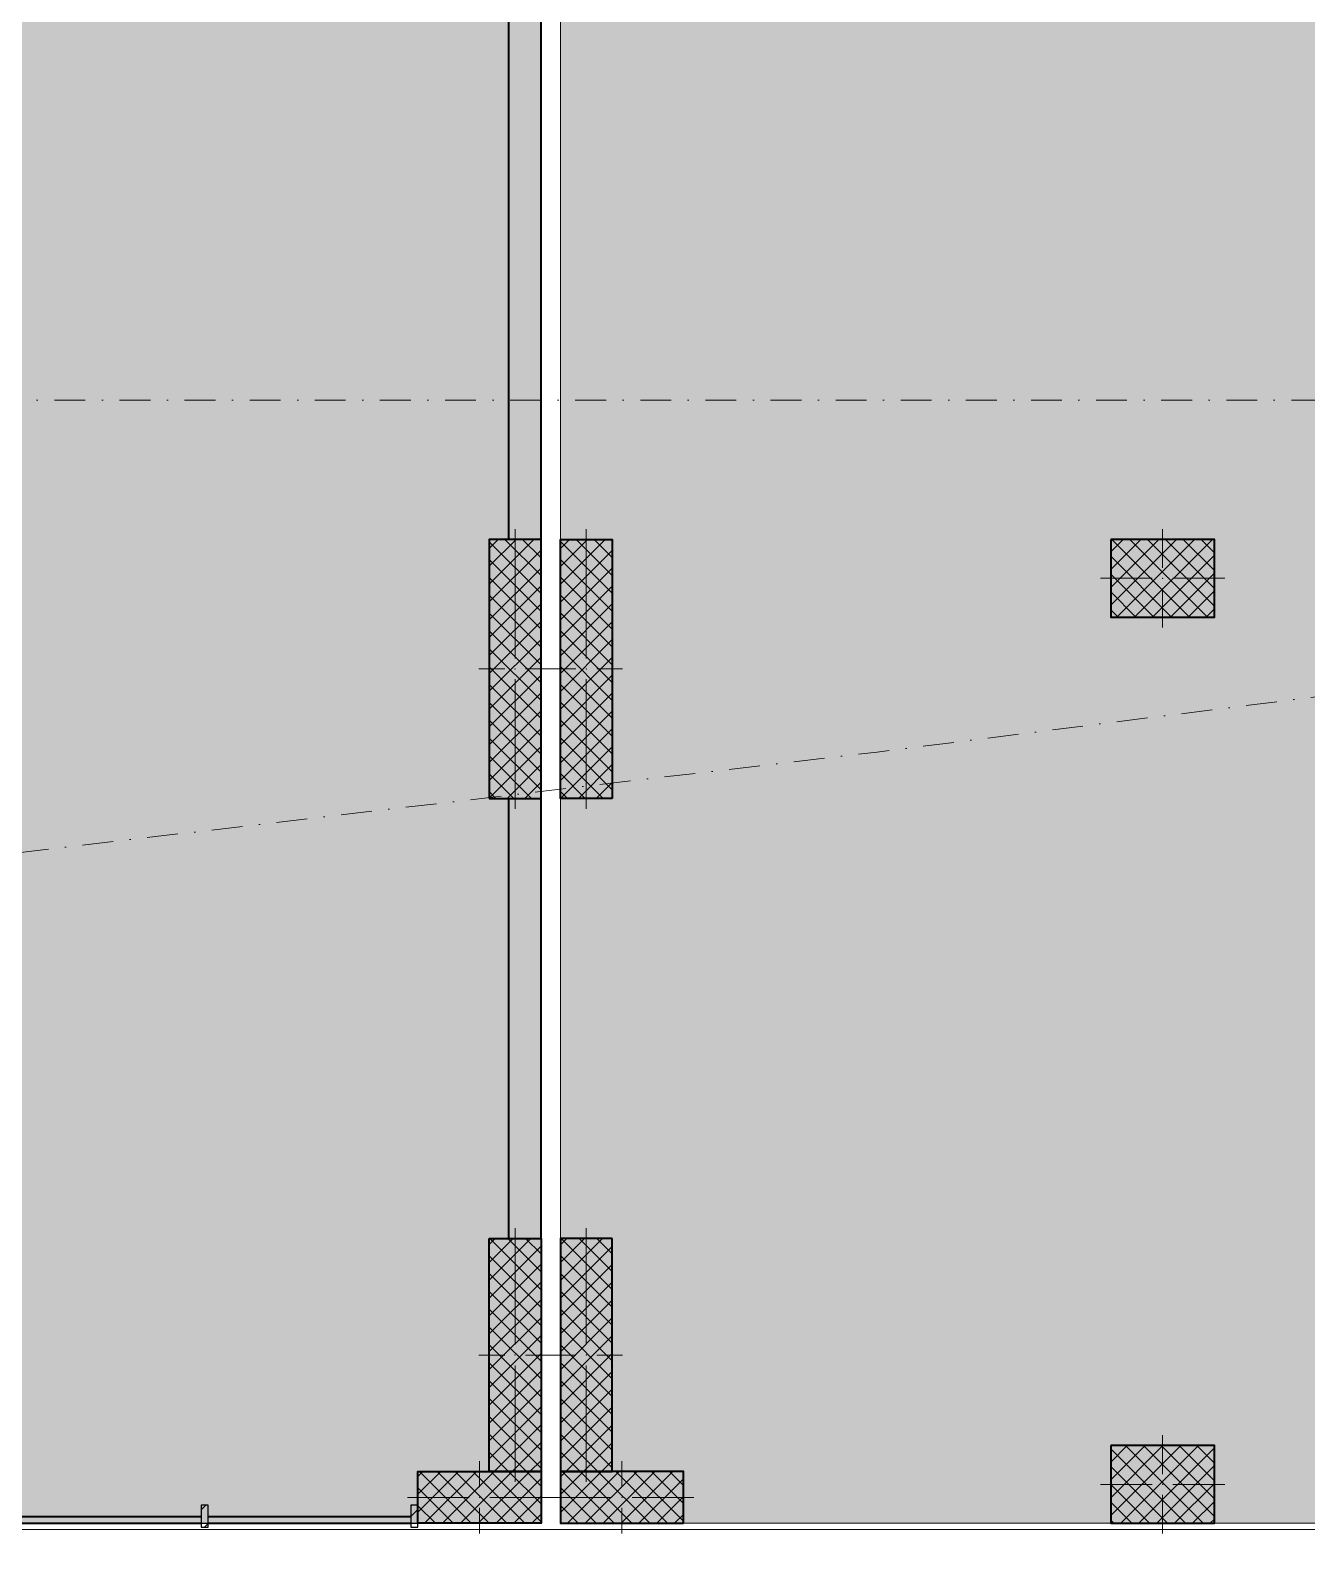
# Model space of a CAD drawing. Header units: millimetres. Extents: x -7085 to 93650, y -113521 to 35214.
# Drawn here: x 23458 to 33311, y -19257 to -7470 of the extents above; entities that cross this region are included whole.
import ezdxf

# ---------------------------------------------------------------- set-up
doc = ezdxf.new("R2010")
doc.units = ezdxf.units.MM
doc.header["$MEASUREMENT"] = 0
doc.linetypes.add('Dot & Dashed', pattern=[502.708322, 238.125, -132.291667, 0, -132.291655])
for name, color, linetype in [('A - Alumil', 7, 'Continuous'), ('A - Muret', 7, 'Continuous'), ('A - Pllaka mbi bodrum', 7, 'Continuous'), ('A - Pllaka Suteren', 7, 'Continuous'), ('A - Shtyllat', 7, 'Continuous'), ('Marker - Section', 7, 'Continuous')]:
    doc.layers.add(name, color=color, linetype=linetype)
for name, color, linetype, lineweight, true_color in [('A - Alumil_Pen_No__102', 7, 'Continuous', 13, 0xcccccc), ('A - Fill Zone_Pen_No__102', 7, 'Continuous', 13, 0xcccccc), ('A - Muret_Pen_No__102', 7, 'Continuous', 13, 0xcccccc), ('A - Parcelat_Pen_No__161', 7, 'Continuous', 13, 0x6a6a6a), ('A - Sutereni Polyline_Pen_No__4', 7, 'Continuous', 20, 0x029e21), ('Marker - Section_Pen_No__85', 7, 'Continuous', 20, 0x80c2ff)]:
    doc.layers.add(name, color=color, linetype=linetype, lineweight=lineweight, true_color=true_color)
for name, color, linetype, lineweight in [('A - Alumil_Pen_No__42', 8, 'Continuous', 25), ('A - Fill Zone_Pen_No__101', 252, 'Continuous', 13), ('A - Muret_Pen_No__7', 7, 'Continuous', 35), ('A - Pllaka mbi bodrum_Pen_No__42', 8, 'Continuous', 25), ('A - Pllaka Suteren_Pen_No__42', 8, 'Continuous', 25), ('A - Shtyllat_Pen_No__1', 7, 'Continuous', 13), ('A - Shtyllat_Pen_No__7', 7, 'Continuous', 35)]:
    doc.layers.add(name, color=color, linetype=linetype, lineweight=lineweight)
pattern_1 = [(45, (0, 0), (-68.9429, 68.9429), []), (135, (0, 0), (68.9429, 68.9429), [])]
pattern_2 = [(45, (0, 0), (-119.3243, 119.3243), []), (45, (-39.77, 39.77), (-119.3243, 119.3243), [])]

# ---------------------------------------------------------------- blocks, each defined once
blk = doc.blocks.new('Slab_1', base_point=(-1850, -19001))
at = {"layer": 'A - Pllaka Suteren_Pen_No__42', "color": 8, "linetype": 'Continuous', "lineweight": 25, "flags": 128}
blk.add_lwpolyline([(-1850, -19001), (27400, -19001), (27400, 0), (0, 0), (0, -8551), (-1850, -8551)], close=True, dxfattribs=at)
blk = doc.blocks.new('Slab_4', base_point=(52202, -19051))
at = {"layer": 'A - Pllaka mbi bodrum_Pen_No__42', "color": 8, "linetype": 'Continuous', "lineweight": 25, "flags": 128}
blk.add_lwpolyline([(52202, -19051), (4150, -19050), (4150, -24901), (27100, -24901), (27100, -53141), (34367, -53141), (34572, -54048), (58272, -48655), (58121, -47975), (60193, -47573), (56977, -33242), (55470, -33580), (54395, -28800), (53758, -28901), (42448, -29954), (42022, -24921), (53287, -23873)], close=True, dxfattribs=at)
blk = doc.blocks.new('Slab_9', base_point=(4150, -19050))
at = {"layer": 'A - Pllaka mbi bodrum_Pen_No__42', "color": 8, "linetype": 'Continuous', "lineweight": 25, "flags": 128}
blk.add_lwpolyline([(4150, -19050), (4150, -24901), (27100, -24901), (27100, -53141), (34367, -53141), (34572, -54048), (55898, -49195), (55730, -48438), (52543, -34237), (55470, -33580), (54395, -28800), (53758, -28901), (42448, -29954), (42022, -24921), (53287, -23873), (52202, -19051)], close=True, dxfattribs=at)
blk = doc.blocks.new('Wall_10', base_point=(27400, 0))
at = {"layer": 'A - Muret_Pen_No__102', "linetype": 'Continuous', "lineweight": 0, "true_color": 0xcccccc}
for points in [[(27400, -6200), (27150, -6200), (27150, -11401), (27400, -11401)], [(27150, -13401), (27150, -16801), (27400, -16801), (27400, -13401)]]:
    blk.add_hatch(color=254, dxfattribs=at).paths.add_polyline_path(points)
at = {"layer": 'A - Muret_Pen_No__7', "color": 7, "linetype": 'Continuous', "lineweight": 35, "flags": 128}
for points in [[(27150, -6200), (27150, -11401)], [(27400, -11401), (27400, -6200)], [(27150, -13401), (27150, -16801)], [(27400, -16801), (27400, -13401)]]:
    blk.add_lwpolyline(points, dxfattribs=at)
blk = doc.blocks.new('Wall_45', base_point=(23150, -19001))
at = {"layer": 'A - Muret_Pen_No__102', "linetype": 'Continuous', "lineweight": 0, "true_color": 0xcbd9e5}
for points in [[(23205, -18951), (23205, -19001), (24775, -19001), (24775, -18951)], [(24830, -19001), (26395, -19001), (26395, -18951), (24830, -18951)]]:
    blk.add_hatch(color=254, dxfattribs=at).paths.add_polyline_path(points)
at = {"layer": 'A - Muret_Pen_No__7', "color": 7, "linetype": 'Continuous', "lineweight": 35, "flags": 128}
for points in [[(24775, -18951), (23205, -18951)], [(26395, -18951), (24830, -18951)], [(23205, -19001), (24775, -19001)], [(24830, -19001), (26395, -19001)]]:
    blk.add_lwpolyline(points, dxfattribs=at)
blk = doc.blocks.new('Column_20', base_point=(27200, -17701))
at = {"layer": 'A - Shtyllat', "linetype": 'Continuous', "lineweight": 0, "true_color": 0x000000}
h = blk.add_hatch(dxfattribs=at)
h.set_pattern_fill('Concrete_Block', color=18, style=0, pattern_type=2)
h.set_pattern_definition(pattern_1)
h.paths.add_polyline_path([(27000, -16801), (27000, -18601), (27400, -18601), (27400, -16801)])
at = {"layer": 'A - Shtyllat_Pen_No__1', "color": 7, "linetype": 'Continuous', "lineweight": 13}
for p, q in [((27200, -17621), (27200, -16721)), ((27120, -17701), (26920, -17701)), ((27200, -17781), (27200, -18681)), ((27280, -17701), (27480, -17701))]:
    blk.add_line(p, q, dxfattribs=at)
blk.add_point((27200, -17701), dxfattribs=at)
at = {"layer": 'A - Shtyllat_Pen_No__7', "color": 7, "linetype": 'Continuous', "lineweight": 35, "flags": 128}
blk.add_lwpolyline([(27000, -16801), (27400, -16801), (27400, -18601), (27000, -18601)], close=True, dxfattribs=at)
blk = doc.blocks.new('Column_21', base_point=(26925, -18801))
at = {"layer": 'A - Shtyllat', "linetype": 'Continuous', "lineweight": 0, "true_color": 0x000000}
h = blk.add_hatch(dxfattribs=at)
h.set_pattern_fill('Concrete_Block', color=18, style=0, pattern_type=2)
h.set_pattern_definition(pattern_1)
h.paths.add_polyline_path([(26450, -19001), (27400, -19001), (27400, -18601), (26450, -18601)])
at = {"layer": 'A - Shtyllat_Pen_No__1', "color": 7, "linetype": 'Continuous', "lineweight": 13}
for p, q in [((26925, -18721), (26925, -18521)), ((26845, -18801), (26370, -18801)), ((27005, -18801), (27480, -18801)), ((26925, -18881), (26925, -19081))]:
    blk.add_line(p, q, dxfattribs=at)
blk.add_point((26925, -18801), dxfattribs=at)
at = {"layer": 'A - Shtyllat_Pen_No__7', "color": 7, "linetype": 'Continuous', "lineweight": 35, "flags": 128}
blk.add_lwpolyline([(26450, -19001), (26450, -18601), (27400, -18601), (27400, -19001)], close=True, dxfattribs=at)
blk = doc.blocks.new('Column_22', base_point=(27200, -12401))
at = {"layer": 'A - Shtyllat', "linetype": 'Continuous', "lineweight": 0, "true_color": 0x000000}
h = blk.add_hatch(dxfattribs=at)
h.set_pattern_fill('Concrete_Block', color=18, style=0, pattern_type=2)
h.set_pattern_definition(pattern_1)
h.paths.add_polyline_path([(27000, -13401), (27400, -13401), (27400, -11401), (27000, -11401)])
at = {"layer": 'A - Shtyllat_Pen_No__1', "color": 7, "linetype": 'Continuous', "lineweight": 13}
for p, q in [((27200, -12321), (27200, -11321)), ((27120, -12401), (26920, -12401)), ((27200, -12481), (27200, -13481)), ((27280, -12401), (27480, -12401))]:
    blk.add_line(p, q, dxfattribs=at)
blk.add_point((27200, -12401), dxfattribs=at)
at = {"layer": 'A - Shtyllat_Pen_No__7', "color": 7, "linetype": 'Continuous', "lineweight": 35, "flags": 128}
blk.add_lwpolyline([(27000, -13401), (27400, -13401), (27400, -11401), (27000, -11401)], close=True, dxfattribs=at)
blk = doc.blocks.new('Column_29', base_point=(27750, -17701))
at = {"layer": 'A - Shtyllat', "linetype": 'Continuous', "lineweight": 0, "true_color": 0x000000}
h = blk.add_hatch(dxfattribs=at)
h.set_pattern_fill('Concrete_Block', color=18, style=0, pattern_type=2)
h.set_pattern_definition(pattern_1)
h.paths.add_polyline_path([(27950, -16801), (27550, -16801), (27550, -18601), (27950, -18601)])
at = {"layer": 'A - Shtyllat_Pen_No__1', "color": 7, "linetype": 'Continuous', "lineweight": 13}
for p, q in [((27750, -17621), (27750, -16721)), ((27670, -17701), (27470, -17701)), ((27750, -17781), (27750, -18681)), ((27830, -17701), (28030, -17701))]:
    blk.add_line(p, q, dxfattribs=at)
blk.add_point((27750, -17701), dxfattribs=at)
at = {"layer": 'A - Shtyllat_Pen_No__7', "color": 7, "linetype": 'Continuous', "lineweight": 35, "flags": 128}
blk.add_lwpolyline([(27950, -16801), (27550, -16801), (27550, -18601), (27950, -18601)], close=True, dxfattribs=at)
blk = doc.blocks.new('Column_30', base_point=(28025, -18801))
at = {"layer": 'A - Shtyllat', "linetype": 'Continuous', "lineweight": 0, "true_color": 0x000000}
h = blk.add_hatch(dxfattribs=at)
h.set_pattern_fill('Concrete_Block', color=18, style=0, pattern_type=2)
h.set_pattern_definition(pattern_1)
h.paths.add_polyline_path([(28500, -19001), (28500, -18601), (27550, -18601), (27550, -19001)])
at = {"layer": 'A - Shtyllat_Pen_No__1', "color": 7, "linetype": 'Continuous', "lineweight": 13}
for p, q in [((28025, -18721), (28025, -18521)), ((27945, -18801), (27470, -18801)), ((28105, -18801), (28580, -18801)), ((28025, -18881), (28025, -19081))]:
    blk.add_line(p, q, dxfattribs=at)
blk.add_point((28025, -18801), dxfattribs=at)
at = {"layer": 'A - Shtyllat_Pen_No__7', "color": 7, "linetype": 'Continuous', "lineweight": 35, "flags": 128}
blk.add_lwpolyline([(28500, -19001), (28500, -18601), (27550, -18601), (27550, -19001)], close=True, dxfattribs=at)
blk = doc.blocks.new('Column_31', base_point=(27750, -12401))
at = {"layer": 'A - Shtyllat', "linetype": 'Continuous', "lineweight": 0, "true_color": 0x000000}
h = blk.add_hatch(dxfattribs=at)
h.set_pattern_fill('Concrete_Block', color=18, style=0, pattern_type=2)
h.set_pattern_definition(pattern_1)
h.paths.add_polyline_path([(27950, -13401), (27950, -11401), (27550, -11401), (27550, -13401)])
at = {"layer": 'A - Shtyllat_Pen_No__1', "color": 7, "linetype": 'Continuous', "lineweight": 13}
for p, q in [((27750, -12321), (27750, -11321)), ((27670, -12401), (27470, -12401)), ((27750, -12481), (27750, -13481)), ((27830, -12401), (28030, -12401))]:
    blk.add_line(p, q, dxfattribs=at)
blk.add_point((27750, -12401), dxfattribs=at)
at = {"layer": 'A - Shtyllat_Pen_No__7', "color": 7, "linetype": 'Continuous', "lineweight": 35, "flags": 128}
blk.add_lwpolyline([(27950, -13401), (27550, -13401), (27550, -11401), (27950, -11401)], close=True, dxfattribs=at)
blk = doc.blocks.new('Column_35', base_point=(32200, -11701))
at = {"layer": 'A - Shtyllat', "linetype": 'Continuous', "lineweight": 0, "true_color": 0x000000}
h = blk.add_hatch(dxfattribs=at)
h.set_pattern_fill('Concrete_Block', color=18, style=0, pattern_type=2)
h.set_pattern_definition(pattern_1)
h.paths.add_polyline_path([(31800, -11401), (31800, -12001), (32600, -12001), (32600, -11401)])
at = {"layer": 'A - Shtyllat_Pen_No__1', "color": 7, "linetype": 'Continuous', "lineweight": 13}
for p, q in [((32200, -11621), (32200, -11321)), ((32120, -11701), (31720, -11701)), ((32200, -11781), (32200, -12081)), ((32280, -11701), (32680, -11701))]:
    blk.add_line(p, q, dxfattribs=at)
blk.add_point((32200, -11701), dxfattribs=at)
at = {"layer": 'A - Shtyllat_Pen_No__7', "color": 7, "linetype": 'Continuous', "lineweight": 35, "flags": 128}
blk.add_lwpolyline([(31800, -11401), (31800, -12001), (32600, -12001), (32600, -11401)], close=True, dxfattribs=at)
blk = doc.blocks.new('Column_36', base_point=(32200, -18701))
at = {"layer": 'A - Shtyllat', "linetype": 'Continuous', "lineweight": 0, "true_color": 0x000000}
h = blk.add_hatch(dxfattribs=at)
h.set_pattern_fill('Concrete_Block', color=18, style=0, pattern_type=2)
h.set_pattern_definition(pattern_1)
h.paths.add_polyline_path([(31800, -18401), (31800, -19001), (32600, -19001), (32600, -18401)])
at = {"layer": 'A - Shtyllat_Pen_No__1', "color": 7, "linetype": 'Continuous', "lineweight": 13}
for p, q in [((32200, -18621), (32200, -18321)), ((32120, -18701), (31720, -18701)), ((32280, -18701), (32680, -18701)), ((32200, -18781), (32200, -19081))]:
    blk.add_line(p, q, dxfattribs=at)
blk.add_point((32200, -18701), dxfattribs=at)
at = {"layer": 'A - Shtyllat_Pen_No__7', "color": 7, "linetype": 'Continuous', "lineweight": 35, "flags": 128}
blk.add_lwpolyline([(31800, -18401), (31800, -19001), (32600, -19001), (32600, -18401)], close=True, dxfattribs=at)
blk = doc.blocks.new('Column_194', base_point=(26422, -18946))
at = {"layer": 'A - Alumil_Pen_No__102', "linetype": 'Continuous', "lineweight": 13, "true_color": 0xcccccc}
h = blk.add_hatch(dxfattribs=at)
h.set_pattern_fill('Steel', color=254, style=0, pattern_type=2)
h.set_pattern_definition(pattern_2)
h.paths.add_polyline_path([(26450, -18861), (26395, -18861), (26395, -19031), (26450, -19031)])
at = {"layer": 'A - Alumil_Pen_No__42', "color": 8, "linetype": 'Continuous', "lineweight": 25, "flags": 128}
blk.add_lwpolyline([(26450, -18861), (26395, -18861), (26395, -19031), (26450, -19031)], close=True, dxfattribs=at)
blk = doc.blocks.new('Column_195', base_point=(24802, -18946))
at = {"layer": 'A - Alumil_Pen_No__102', "linetype": 'Continuous', "lineweight": 13, "true_color": 0xcccccc}
h = blk.add_hatch(dxfattribs=at)
h.set_pattern_fill('Steel', color=254, style=0, pattern_type=2)
h.set_pattern_definition(pattern_2)
h.paths.add_polyline_path([(24830, -18861), (24775, -18861), (24775, -19031), (24830, -19031)])
at = {"layer": 'A - Alumil_Pen_No__42', "color": 8, "linetype": 'Continuous', "lineweight": 25, "flags": 128}
blk.add_lwpolyline([(24830, -18861), (24775, -18861), (24775, -19031), (24830, -19031)], close=True, dxfattribs=at)
blk = doc.blocks.new('Cutting Plane_1', base_point=(-2729, -10325))
at = {"layer": 'Marker - Section_Pen_No__85', "color": 151, "linetype": 'Dot & Dashed', "lineweight": 20, "true_color": 0x80c2ff}
blk.add_line((-2504, -10325), (75513, -10325), dxfattribs=at)

msp = doc.modelspace()

# ---------------------------------------------------------------- hatches: boundary and pattern name
at = {"layer": 'A - Fill Zone_Pen_No__102', "linetype": 'Continuous', "lineweight": 0, "true_color": 0x333333}
for points in [[(16625, 0), (16625, -9401), (18650, -9401), (18650, -11401), (18775, -11401), (18775, -14626), (16825, -14626), (16825, -19001), (27400, -19001), (27400, 0)], [(27550, 0), (41975, 0), (41975, -19001), (27550, -19001)]]:
    msp.add_hatch(color=250, dxfattribs=at).paths.add_polyline_path(points)

# ---------------------------------------------------------------- linework, layer by layer
at = {"layer": 'A - Fill Zone_Pen_No__101', "color": 252, "linetype": 'Continuous', "lineweight": 13, "flags": 128}
msp.add_lwpolyline([(27550, 0), (41975, 0), (41975, -19001), (27550, -19001)], close=True, dxfattribs=at)
at = {"layer": 'A - Parcelat_Pen_No__161', "color": 251, "linetype": 'Dot & Dashed', "lineweight": 13, "true_color": 0x6a6a6a, "flags": 128}
msp.add_lwpolyline([(78175, 13495), (76868, 28903), (36954, 31250), (-4039, 35214), (-1402, 28995), (4335, 9785), (4469, 9352), (4547, 9080), (4575, 8977), (7707, -2126), (20173, -14195), (29997, -13043), (42854, -11425), (77930, -6932)], close=True, dxfattribs=at)
at = {"layer": 'A - Sutereni Polyline_Pen_No__4', "color": 104, "linetype": 'Continuous', "lineweight": 20, "true_color": 0x029e21}
for points in [[(27400, -19001), (-1850, -19001), (-1850, -8551), (0, -8551), (0, 0), (27400, 0)], [(27550, -19001), (52100, -19001), (52100, 0), (27550, 0)]]:
    msp.add_lwpolyline(points, close=True, dxfattribs=at)

# ---------------------------------------------------------------- block references
at = {"layer": 'A - Alumil', "color": 8, "lineweight": 25}
for name, p in [('Column_195', (24802, -18946)), ('Column_194', (26422, -18946))]:
    msp.add_blockref(name, p, dxfattribs=at)
at = {"layer": 'A - Muret', "color": 7, "lineweight": 35}
for name, p in [('Wall_10', (27400, 0)), ('Wall_45', (23150, -19001))]:
    msp.add_blockref(name, p, dxfattribs=at)
at = {"layer": 'A - Pllaka mbi bodrum', "color": 8, "linetype": 'Continuous', "lineweight": 25}
for name, p in [('Slab_4', (52202, -19051)), ('Slab_9', (4150, -19050))]:
    msp.add_blockref(name, p, dxfattribs=at)
at = {"layer": 'A - Pllaka Suteren', "color": 8, "linetype": 'Continuous', "lineweight": 25}
msp.add_blockref('Slab_1', (-1850, -19001), dxfattribs=at)
at = {"layer": 'A - Shtyllat', "color": 7, "lineweight": 35}
for name, p in [('Column_22', (27200, -12401)), ('Column_31', (27750, -12401)), ('Column_35', (32200, -11701)), ('Column_20', (27200, -17701)), ('Column_29', (27750, -17701)), ('Column_36', (32200, -18701)), ('Column_21', (26925, -18801)), ('Column_30', (28025, -18801))]:
    msp.add_blockref(name, p, dxfattribs=at)
at = {"layer": 'Marker - Section', "color": 151, "lineweight": 20, "true_color": 0x80c2ff}
msp.add_blockref('Cutting Plane_1', (-2729, -10325), dxfattribs=at)

doc.saveas('drawing.dxf')
